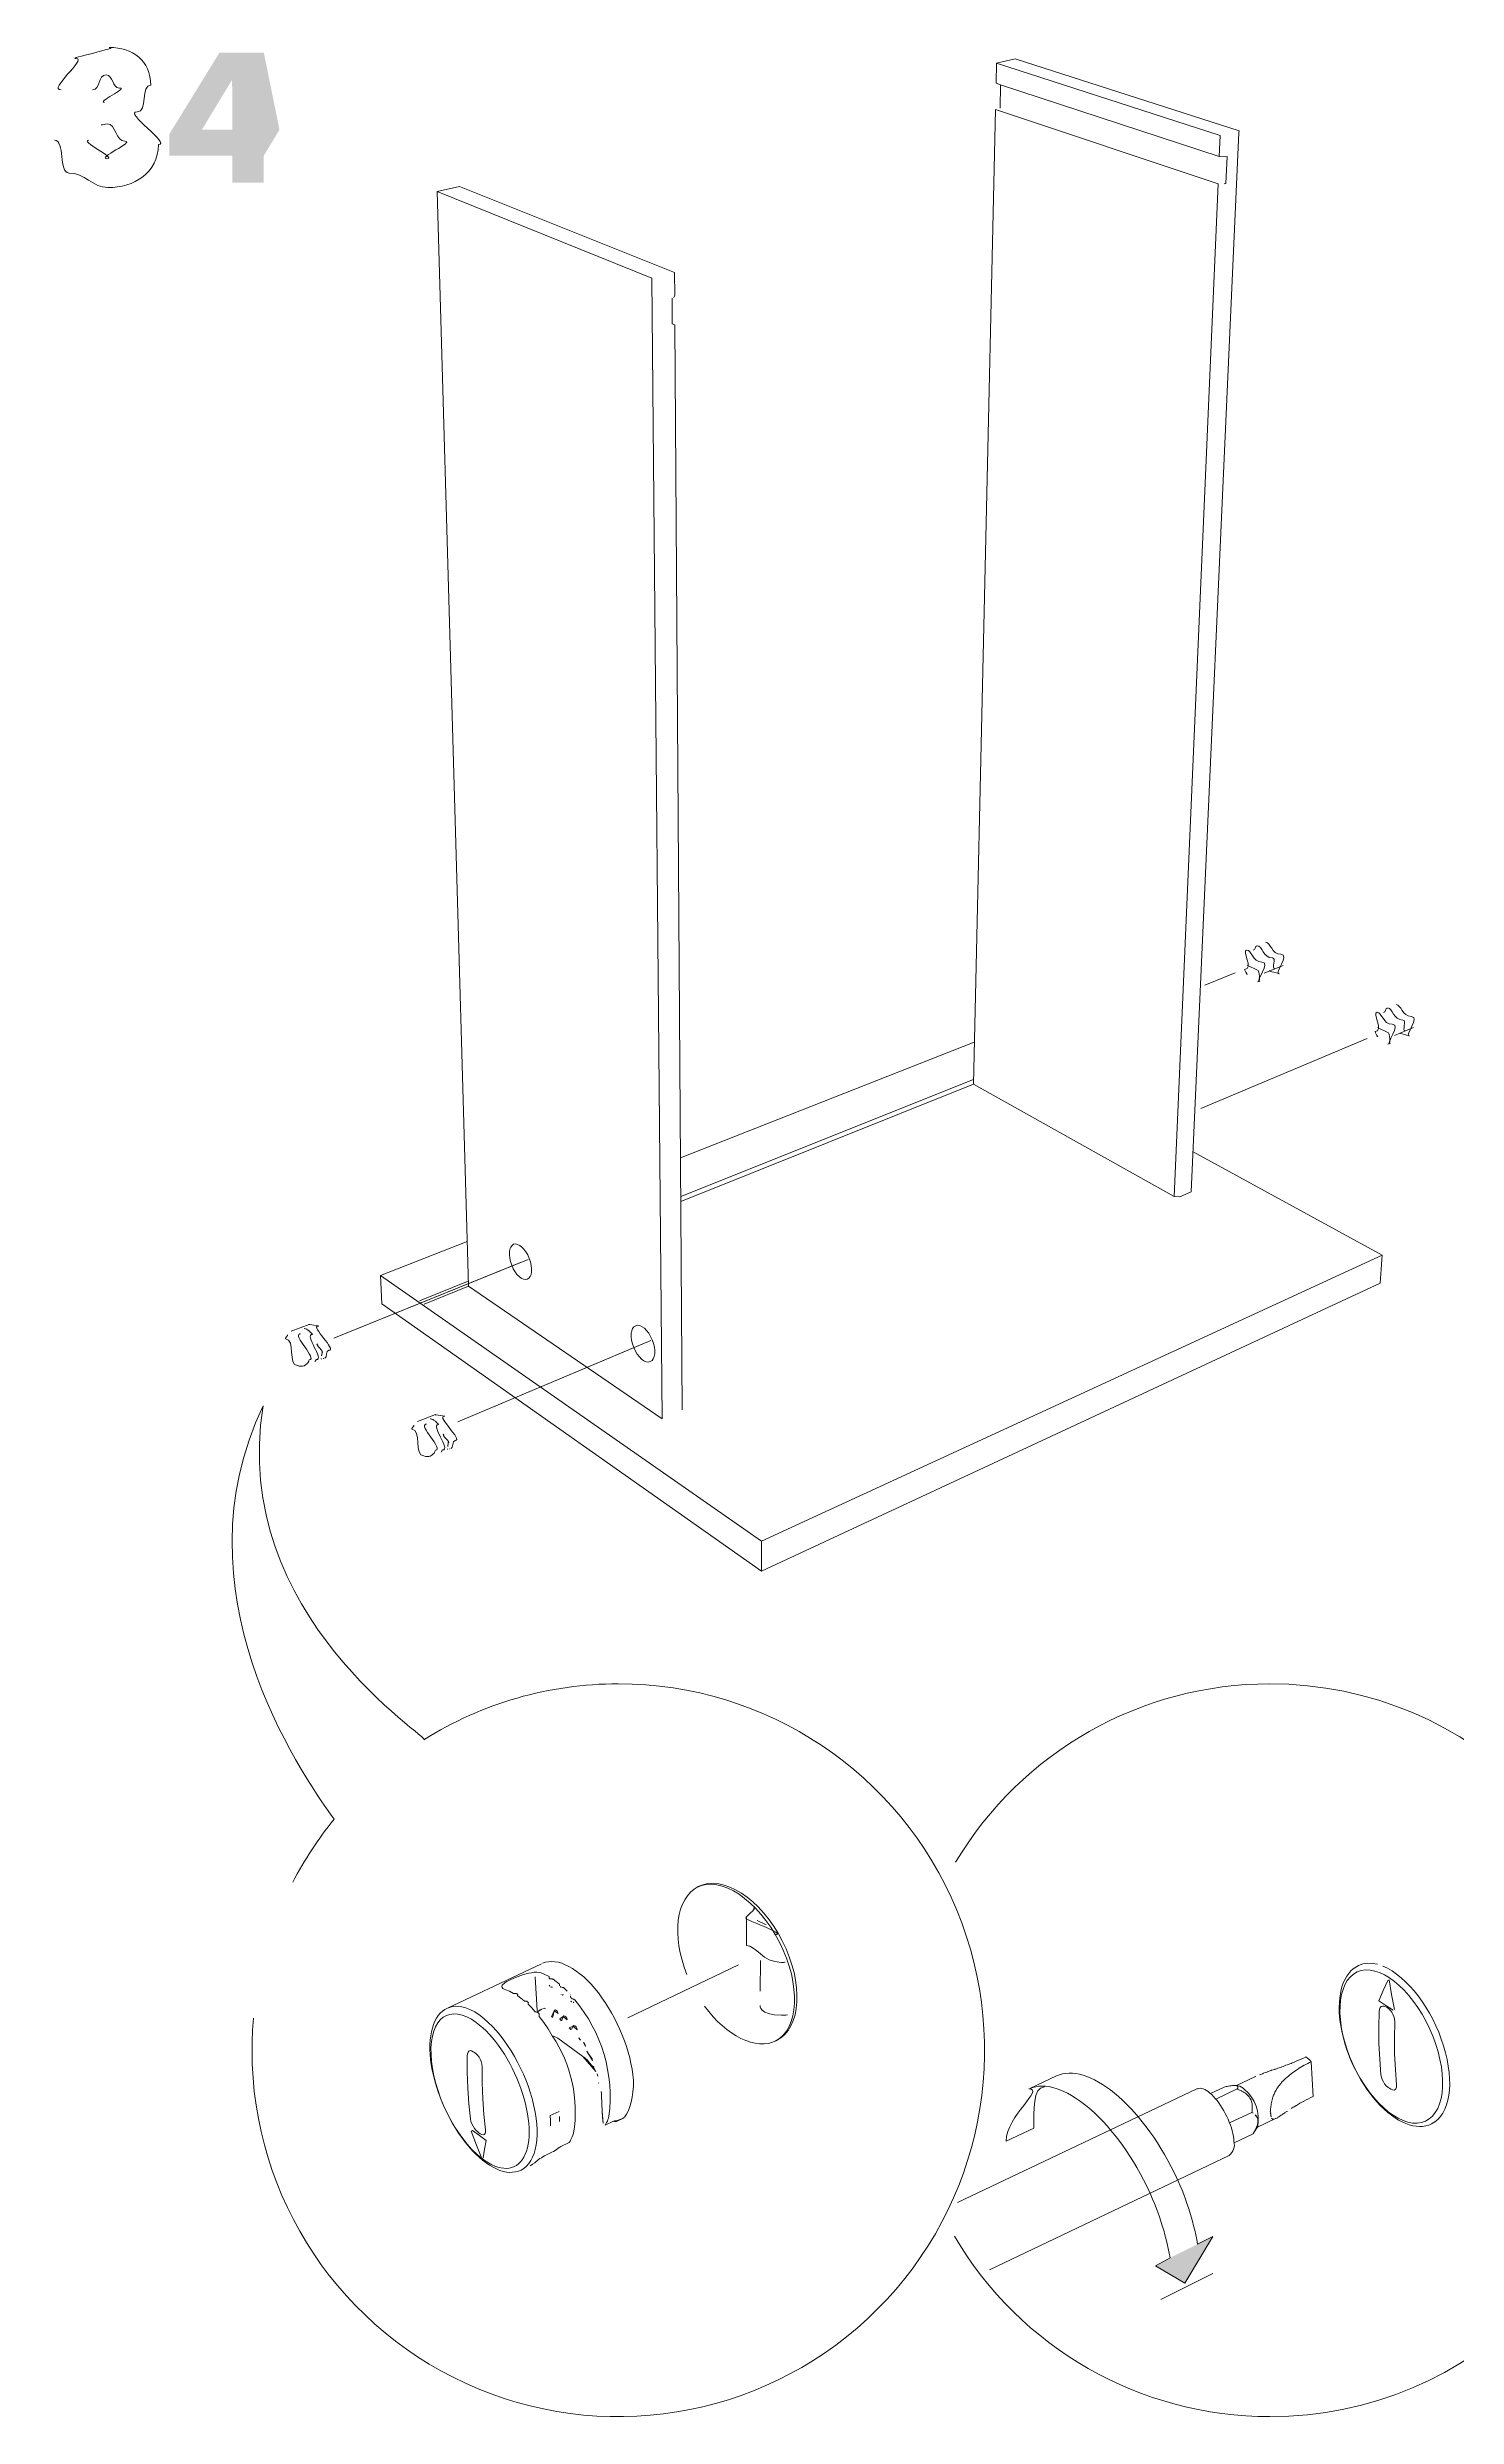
# Model space of a CAD drawing. Header units: metres. Extents: x -30.9 to 24.7, y -10.3 to 6.8.
# Drawn here: x 0.885 to 2.351, y -8.128 to -5.663 of the extents above; entities that cross this region are included whole.
import ezdxf

# ---------------------------------------------------------------- set-up
doc = ezdxf.new("R2010")
doc.units = ezdxf.units.M
doc.header["$MEASUREMENT"] = 0
doc.layers.add('PDF_Working_Num_Penna__255_Num_Penna__255', color=255, linetype='Continuous', lineweight=18)
doc.layers.add('PDF_Working_Num_Penna__7_Num_Penna__7', color=7, linetype='Continuous', lineweight=18)
doc.styles.add('GENERATED_STYLE_1', font='')
doc.styles.get('GENERATED_STYLE_1').set_extended_font_data('Arial')

msp = doc.modelspace()

# ---------------------------------------------------------------- hatches: boundary and pattern name
at = {"layer": 'PDF_Working_Num_Penna__7_Num_Penna__7', "linetype": 'Continuous', "lineweight": 18}
h = msp.add_hatch(color=7, dxfattribs=at)
h.paths.add_polyline_path([(1.0637, -5.6682), (1.0115, -5.753), (1.0115, -5.7754), (1.0772, -5.7754), (1.0772, -5.8034), (1.1098, -5.8034), (1.1098, -5.7754), (1.1261, -5.7485), (1.1098, -5.6682)])
h.paths.add_polyline_path([(1.0453, -5.7485), (1.0768, -5.6965), (1.0772, -5.7485)], flags=0)
msp.add_hatch(color=7, dxfattribs=at).paths.add_polyline_path([(2.0529, -7.9626), (2.0376, -7.9709), (2.0683, -7.9889), (2.0975, -7.9405)])

# ---------------------------------------------------------------- linework, layer by layer
at = {"layer": 'PDF_Working_Num_Penna__255_Num_Penna__255', "color": 255, "linetype": 'Continuous', "lineweight": 18, "flags": 128}
for points in [[(1.3771, -6.9271), (1.1826, -7.0059)], [(1.5043, -7.0117), (1.3117, -7.0929)]]:
    msp.add_lwpolyline(points, dxfattribs=at)
at = {"layer": 'PDF_Working_Num_Penna__7_Num_Penna__7', "color": 7, "linetype": 'Continuous', "lineweight": 18, "flags": 128}
for points in [[(1.8718, -5.7001), (1.8723, -5.6792)], [(1.8723, -5.6792), (1.8916, -5.6748)], [(2.1106, -5.7767), (2.1042, -5.7762), (2.1052, -5.7544), (1.8723, -5.6792)], [(1.8916, -5.6748), (2.1247, -5.7496), (2.1246, -5.7514)], [(1.876, -5.726), (1.8766, -5.7017), (1.8718, -5.7001)], [(2.1042, -5.7762), (1.8766, -5.7017)], [(1.8482, -6.7416), (2.0572, -6.8584), (2.103, -5.8048), (1.8712, -5.7275)], [(1.8482, -6.7416), (1.8712, -5.7275)], [(2.0749, -6.8535), (2.1246, -5.7514)], [(2.1106, -5.7767), (2.1123, -5.7764), (2.111, -5.8043), (2.1094, -5.8048)], [(1.3228, -6.9518), (1.2902, -5.8128), (1.3133, -5.8075)], [(1.3228, -6.9518), (1.5242, -7.0896), (1.5136, -5.903), (1.2902, -5.8128)], [(1.3133, -5.8075), (1.5372, -5.897), (1.5374, -5.9206)], [(1.5346, -5.9237), (1.5347, -5.9503)], [(1.5452, -7.0804), (1.5376, -5.9515), (1.5347, -5.9503)], [(2.1208, -6.6256), (2.0891, -6.6385)], [(2.1509, -6.626), (2.1705, -6.618)], [(1.5435, -6.818), (1.8492, -6.6978)], [(2.2579, -6.6941), (2.0851, -6.7669)], [(2.2866, -6.6907), (2.3063, -6.6827)], [(1.8483, -6.7366), (1.5437, -6.8582)], [(1.5438, -6.8634), (1.8482, -6.7416)], [(2.0768, -6.8119), (2.2736, -6.9194)], [(2.0749, -6.8535), (2.063, -6.8587), (2.0572, -6.8584)], [(1.3848, -6.924), (1.1826, -7.0059)], [(1.2314, -6.9407), (1.3215, -6.9053)], [(1.6277, -7.2481), (2.2717, -6.9484), (2.2736, -6.9194)], [(2.2736, -6.9194), (1.6278, -7.2168)], [(1.6277, -7.2481), (1.6278, -7.2168), (1.2314, -6.9407)], [(1.2325, -6.9699), (1.2314, -6.9407)], [(1.3226, -6.9465), (1.2718, -6.9669)], [(1.6277, -7.2481), (1.2325, -6.9699)], [(1.2767, -6.9703), (1.3228, -6.9518)], [(1.157, -6.9914), (1.1384, -6.9986)], [(1.5125, -7.0083), (1.3117, -7.0929)], [(1.2884, -7.0853), (1.2697, -7.0925)], [(1.6122, -7.609), (1.6122, -7.6375)], [(1.3988, -7.6566), (1.3008, -7.7029), (1.305, -7.7014), (1.3094, -7.7009), (1.3141, -7.7012), (1.3189, -7.7021), (1.3242, -7.7041), (1.3295, -7.7068), (1.3349, -7.7105)], [(1.6039, -7.6576), (1.4888, -7.7128)], [(1.6268, -7.6532), (1.6264, -7.6853)], [(2.2491, -7.6585), (2.2535, -7.6568), (2.2583, -7.6561), (2.2635, -7.6562), (2.2688, -7.6572)], [(1.3923, -7.6703), (1.3941, -7.7052)], [(2.2702, -7.6951), (2.2747, -7.6845), (2.2795, -7.6739)], [(2.2865, -7.7043), (2.2835, -7.6887), (2.2809, -7.6732), (2.2795, -7.6739)], [(2.285, -7.7048), (2.2776, -7.7), (2.2702, -7.6951)], [(2.2775, -7.7015), (2.2755, -7.7006), (2.2739, -7.7006), (2.2727, -7.7011), (2.2716, -7.7022), (2.2709, -7.7039), (2.2705, -7.7063), (2.2702, -7.7231), (2.2703, -7.7397), (2.2711, -7.756), (2.2724, -7.7721)], [(2.2867, -7.717), (2.2864, -7.7141), (2.2858, -7.7115), (2.2849, -7.7092), (2.2837, -7.707), (2.282, -7.705), (2.2802, -7.7033), (2.2789, -7.7023), (2.2775, -7.7015)], [(1.41, -7.7315), (1.411, -7.7318), (1.4136, -7.7329), (1.4157, -7.7342), (1.4417, -7.753)], [(2.2826, -7.7871), (2.2845, -7.7879), (2.286, -7.788), (2.2871, -7.7876), (2.2879, -7.7867), (2.2885, -7.785), (2.2885, -7.7827), (2.2874, -7.7666), (2.2865, -7.7504), (2.2864, -7.7338), (2.2867, -7.7171)], [(1.3278, -7.7481), (1.3261, -7.7471), (1.3245, -7.747), (1.3233, -7.7475), (1.3224, -7.7485), (1.3217, -7.7502), (1.3214, -7.7526), (1.3214, -7.7694), (1.3221, -7.786), (1.3233, -7.8023), (1.3249, -7.8181)], [(1.3369, -7.7638), (1.3366, -7.761), (1.336, -7.7583), (1.335, -7.7559), (1.3338, -7.7537), (1.3322, -7.7517), (1.3305, -7.7499), (1.3291, -7.749), (1.3278, -7.7481)], [(1.3349, -7.8335), (1.3368, -7.8344), (1.3381, -7.8345), (1.3392, -7.8341), (1.34, -7.8332), (1.3404, -7.8316), (1.3404, -7.8293), (1.3388, -7.8135), (1.3376, -7.7972), (1.3369, -7.7806), (1.3369, -7.7638)], [(1.4945, -7.7777), (1.4945, -7.7839), (1.494, -7.7899), (1.4933, -7.7955), (1.4922, -7.8008), (1.4908, -7.8052), (1.4893, -7.8093), (1.4872, -7.813), (1.485, -7.8163)], [(2.0809, -7.7869), (1.8318, -7.9051)], [(1.9349, -7.7734), (1.9069, -7.7865)], [(2.1229, -7.7869), (2.1007, -7.7975)], [(2.2724, -7.7721), (2.2728, -7.7747), (2.2738, -7.7772), (2.2749, -7.7795), (2.2762, -7.7816), (2.2779, -7.7837), (2.2798, -7.7852), (2.2812, -7.7861), (2.2826, -7.7871)], [(1.4171, -7.8103), (1.4077, -7.8146), (1.4081, -7.8202), (1.4082, -7.8254)], [(1.4611, -7.7908), (1.4611, -7.7925), (1.4612, -7.7942), (1.462, -7.8104)], [(1.3249, -7.8181), (1.3254, -7.8208), (1.3264, -7.8233), (1.3276, -7.8256), (1.3289, -7.8279), (1.3305, -7.8299), (1.3324, -7.8315), (1.3337, -7.8324), (1.3349, -7.8335)], [(1.3412, -7.8404), (1.3341, -7.8352), (1.327, -7.83), (1.3255, -7.8308)], [(1.3366, -7.8594), (1.331, -7.8452), (1.3255, -7.8308)], [(1.8823, -7.8411), (1.9111, -7.8276)], [(2.1394, -7.8336), (2.1195, -7.8431)], [(1.3412, -7.8404), (1.3394, -7.8496), (1.3381, -7.8587)], [(1.4097, -7.8528), (1.4018, -7.8566), (1.4003, -7.8575), (1.3987, -7.8584), (1.3971, -7.8593), (1.3957, -7.8603), (1.3945, -7.8613), (1.3934, -7.8623), (1.3917, -7.8637), (1.3894, -7.8653), (1.3869, -7.8669)], [(1.4097, -7.8528), (1.4114, -7.8519), (1.4129, -7.8508), (1.4143, -7.8498), (1.4157, -7.8489), (1.4172, -7.8479), (1.418, -7.8473), (1.4189, -7.8469), (1.4276, -7.8427)], [(2.0975, -7.979), (2.0433, -8.0059)]]:
    msp.add_lwpolyline(points, dxfattribs=at)
for points in [[(1.5374, -5.9206), (1.5365, -5.9231)], [(2.1447, -6.6233), (2.133, -6.6177)], [(2.2804, -6.6881), (2.2688, -6.6824)], [(1.1645, -7.0281), (1.1629, -7.0302)], [(1.2959, -7.1221), (1.2942, -7.1242)], [(1.6233, -7.6117), (1.6327, -7.6161)], [(1.4068, -7.6789), (1.407, -7.6791), (1.407, -7.6794), (1.4071, -7.6796), (1.4073, -7.6797), (1.4075, -7.6799)], [(1.4088, -7.681), (1.4085, -7.6807)], [(1.4093, -7.6811), (1.4099, -7.6811), (1.4103, -7.6809)], [(1.4176, -7.6794), (1.4176, -7.6797)], [(1.4196, -7.6811), (1.4193, -7.6811), (1.419, -7.681), (1.4189, -7.6809), (1.4183, -7.6804)], [(1.4193, -7.6883), (1.4194, -7.6885)], [(1.4219, -7.6816), (1.4216, -7.6815), (1.4215, -7.6814), (1.4212, -7.6814), (1.4203, -7.6813)], [(1.4204, -7.689), (1.4209, -7.6892), (1.4214, -7.6887)], [(1.4219, -7.6816), (1.4254, -7.6851)], [(1.4288, -7.6888), (1.429, -7.689), (1.429, -7.6892)], [(1.4291, -7.6917), (1.429, -7.6915), (1.4288, -7.6912), (1.4288, -7.691), (1.429, -7.6902)], [(1.3938, -7.707), (1.3951, -7.706), (1.3962, -7.7053), (1.3973, -7.7046), (1.3983, -7.7041), (1.3992, -7.7037)], [(1.4003, -7.7033), (1.4009, -7.7031)], [(1.4016, -7.703), (1.4023, -7.7031), (1.4031, -7.7035)], [(1.4121, -7.7056), (1.4107, -7.7117), (1.4104, -7.7121), (1.4099, -7.7122), (1.4093, -7.712)], [(1.4121, -7.7056), (1.4127, -7.7048), (1.4135, -7.7046), (1.4146, -7.7055), (1.4155, -7.7068), (1.4162, -7.7085)], [(1.4215, -7.7115), (1.4201, -7.7152), (1.4199, -7.7156), (1.4192, -7.7156), (1.4185, -7.715), (1.4179, -7.714)], [(1.4215, -7.7115), (1.4221, -7.7108), (1.423, -7.711), (1.4241, -7.7118), (1.4251, -7.7134), (1.4256, -7.715)], [(1.429, -7.6947), (1.4291, -7.6949)], [(1.4303, -7.6963), (1.4297, -7.6958), (1.4294, -7.6955)], [(1.4308, -7.6932), (1.4305, -7.693), (1.4302, -7.6929), (1.4301, -7.6927), (1.4295, -7.692)], [(1.4316, -7.6969), (1.432, -7.697), (1.4325, -7.6967)], [(1.4319, -7.7214), (1.43, -7.7246), (1.4294, -7.725), (1.4288, -7.7247), (1.4281, -7.7241), (1.4276, -7.7232)], [(1.4319, -7.7214), (1.4326, -7.7209), (1.4335, -7.7212), (1.4347, -7.7223), (1.4355, -7.7238), (1.4359, -7.7254)], [(1.4394, -7.7362), (1.4384, -7.7351), (1.4377, -7.7337)], [(1.4446, -7.7426), (1.4442, -7.7411), (1.4434, -7.7397), (1.4426, -7.7387)], [(1.4417, -7.753), (1.4441, -7.7549), (1.4465, -7.7571), (1.4489, -7.7597), (1.4513, -7.7625), (1.4535, -7.7656), (1.4554, -7.7687)], [(1.452, -7.7574), (1.4514, -7.7556), (1.4504, -7.754), (1.4467, -7.7491), (1.4459, -7.7477)], [(1.4532, -7.7643), (1.4528, -7.7632)], [(1.4573, -7.7735), (1.4571, -7.7725), (1.4567, -7.7713)], [(1.4583, -7.7809), (1.4582, -7.7804)], [(1.4611, -7.7908), (1.4609, -7.7903), (1.4608, -7.7896)], [(1.462, -7.8104), (1.4624, -7.8163), (1.463, -7.8224)], [(1.4176, -7.8209), (1.4175, -7.8156)], [(1.4737, -7.8207), (1.4738, -7.8205), (1.4746, -7.8202), (1.4753, -7.8201), (1.4757, -7.8201), (1.476, -7.8202), (1.4762, -7.8205)], [(1.4841, -7.8172), (1.4767, -7.8206), (1.4762, -7.8207), (1.4755, -7.821), (1.4746, -7.8209)], [(1.4839, -7.8173), (1.4841, -7.8172), (1.4843, -7.817), (1.4844, -7.8169), (1.4848, -7.8167), (1.4849, -7.8166)], [(1.4839, -7.8173), (1.4841, -7.8172)]]:
    msp.add_lwpolyline(points, close=True, dxfattribs=at)
for points in [[(1.1477, -7.0015), (1.1471, -7.001, 0.414216)], [(1.1705, -7.0201, -0.03174), (1.1704, -7.0208), (1.1699, -7.0243, 0.001476)], [(1.2791, -7.0954), (1.2785, -7.095, 0.414216)], [(1.3018, -7.1141, -0.03174), (1.3017, -7.1148), (1.3012, -7.1183, 0.001476)], [(2.15, -7.7706, 0.009176), (2.146, -7.7722, 0.026017)], [(2.1432, -7.8159, 0.062067), (2.1415, -7.8138, 0.057473)], [(2.1576, -7.8123, 0.010167), (2.1578, -7.8144, 0.014429), (2.1581, -7.816, 0.043364)], [(2.1877, -7.802, 0.008038), (2.1832, -7.8047, 0.003208), (2.179, -7.8073, 0.003312)]]:
    msp.add_lwpolyline(points, format="xyb", close=True, dxfattribs=at)
for points in [[(1.099, -7.7131, 0.021843), (1.0975, -7.7466, 2.414311), (1.4787, -7.3654, 0.141572), (1.2763, -7.4236)], [(1.8285, -7.9402, 0.265678), (2.1569, -8.1278, 0.414205), (2.5381, -7.7466, 0.414205), (2.1569, -7.3654, 0.263912), (1.8298, -7.5508)], [(1.4276, -7.8427), (1.4286, -7.8411), (1.4294, -7.8396), (1.4301, -7.8382), (1.4308, -7.8367), (1.4315, -7.8348), (1.4322, -7.8329, 0.188403), (1.41, -7.7315), (1.4057, -7.7244), (1.4011, -7.7178), (1.3964, -7.7115), (1.3963, -7.7113), (1.3962, -7.7112), (1.3962, -7.7108), (1.3963, -7.71), (1.3964, -7.7095), (1.3964, -7.7092), (1.3963, -7.7091), (1.3963, -7.7088), (1.3962, -7.7087), (1.3957, -7.7081), (1.3952, -7.7077), (1.3951, -7.7074), (1.3948, -7.7073), (1.3947, -7.7071), (1.3944, -7.7071), (1.3937, -7.707), (1.3928, -7.7067), (1.3924, -7.7067), (1.3923, -7.7066), (1.392, -7.7063), (1.3886, -7.7026), (1.3851, -7.6991), (1.385, -7.6989), (1.3848, -7.6987), (1.385, -7.698), (1.3851, -7.6974), (1.3851, -7.6972), (1.385, -7.697), (1.3848, -7.6969), (1.3844, -7.6965), (1.384, -7.6961), (1.3838, -7.6959), (1.3836, -7.6957), (1.3833, -7.6957), (1.3823, -7.6956), (1.3816, -7.6956), (1.3814, -7.6955), (1.3811, -7.6955), (1.381, -7.6954), (1.3808, -7.6952), (1.3774, -7.6926), (1.374, -7.6901), (1.3739, -7.69), (1.3737, -7.6898), (1.3737, -7.6895), (1.3739, -7.6892), (1.374, -7.6887), (1.374, -7.6885), (1.3739, -7.6883), (1.3734, -7.688), (1.3729, -7.6878), (1.3728, -7.6876), (1.3725, -7.6876), (1.3722, -7.6875), (1.3712, -7.6876), (1.3706, -7.6876), (1.3703, -7.6876), (1.37, -7.6875), (1.3697, -7.6875), (1.3656, -7.6853), (1.3616, -7.6836), (1.3599, -7.6829), (1.3586, -7.6822), (1.3577, -7.6814), (1.3574, -7.6806), (1.3574, -7.6797), (1.3579, -7.6789), (1.3585, -7.6781), (1.3598, -7.6771), (1.3611, -7.6761), (1.3628, -7.6752), (1.3649, -7.6741), (1.367, -7.6729), (1.3693, -7.672), (1.3718, -7.6709), (1.3744, -7.6698), (1.3772, -7.6688), (1.3801, -7.6678), (1.3829, -7.667), (1.3857, -7.6663), (1.3883, -7.6659), (1.3912, -7.6655), (1.394, -7.6655), (1.3963, -7.6658), (1.3984, -7.6662), (1.4024, -7.6678), (1.4066, -7.67), (1.4067, -7.6702), (1.4068, -7.6703), (1.4067, -7.6705), (1.4067, -7.6709), (1.4066, -7.6713), (1.4066, -7.6715), (1.4067, -7.6717), (1.4071, -7.672), (1.4075, -7.6722), (1.4078, -7.6724), (1.4081, -7.6724), (1.4083, -7.6724), (1.4092, -7.6724), (1.41, -7.6724), (1.4103, -7.6725), (1.4105, -7.6725), (1.4109, -7.6727), (1.4142, -7.6752), (1.4176, -7.6778), (1.4176, -7.6792)], [(1.4738, -7.8205), (1.4651, -7.8247), (1.4659, -7.8232), (1.4666, -7.8217), (1.4673, -7.8203), (1.4679, -7.8188), (1.4684, -7.8172), (1.469, -7.8153, 0.210069), (1.4333, -7.6941), (1.4331, -7.694), (1.4328, -7.6937), (1.4326, -7.6936), (1.4316, -7.6933), (1.4308, -7.6932)], [(2.1622, -7.7664, 0.005738), (2.1678, -7.7644, 0.002858), (2.1734, -7.7623, 0.003098), (2.1788, -7.7603, 0.005969), (2.1841, -7.7581, 0.008895), (2.1943, -7.7536, -0.071304), (2.1999, -7.7586)], [(2.1923, -7.7995, -0.007437), (2.2019, -7.7946), (2.1999, -7.7586, 0.007315), (2.1925, -7.7623, 0.017985), (2.1856, -7.7665, 0.024428), (2.1791, -7.771, 0.026031), (2.1732, -7.776, 0.013697), (2.1703, -7.7787)], [(1.8651, -7.975), (2.1144, -7.8561, 0.296934), (2.1194, -7.8415), (2.1192, -7.8389), (2.1188, -7.8362), (2.1182, -7.8334), (2.1175, -7.8305), (2.1167, -7.8275), (2.1157, -7.8245), (2.1145, -7.8215), (2.1133, -7.8184), (2.1119, -7.8154), (2.1104, -7.8124), (2.1089, -7.8095), (2.1072, -7.8067), (2.1055, -7.804), (2.1037, -7.8014), (2.1019, -7.799), (2.1, -7.7968), (2.0981, -7.7947), (2.0963, -7.7928), (2.0944, -7.7912), (2.0925, -7.7897), (2.0907, -7.7885), (2.089, -7.7876), (2.0873, -7.7869), (2.0857, -7.7864), (2.0841, -7.7862), (2.0827, -7.7863), (2.0814, -7.7866), (2.0809, -7.7869)], [(2.1418, -7.7741), (2.1222, -7.7833, 0.046224), (2.1208, -7.7832, 0.031859), (2.1192, -7.7832, 0.026984), (2.1165, -7.7835, 0.019728), (2.1136, -7.784, 0.002904), (2.1091, -7.7849), (2.095, -7.7916)], [(2.1276, -7.7891, -0.027148), (2.1307, -7.7909, -0.034505), (2.1334, -7.7932, -0.036428), (2.1352, -7.7952, -0.044274), (2.1367, -7.7975, -0.04469), (2.1377, -7.7998, -0.036365), (2.1383, -7.8023, -0.041017), (2.1385, -7.8053, -0.035514), (2.1384, -7.8084, -0.015124), (2.138, -7.8113), (2.1149, -7.8223)], [(2.1443, -7.8213, -0.039459), (2.144, -7.8235, -0.036333), (2.143, -7.8265, -0.029559), (2.1416, -7.8296, -0.015964), (2.1395, -7.8334), (2.1441, -7.8258, 0.267452), (2.1305, -7.7873, 0.147783), (2.1237, -7.7835), (2.1215, -7.7832)], [(2.1677, -7.7817, 0.022079), (2.1653, -7.7848, 0.024073), (2.1632, -7.7882, 0.024743), (2.1611, -7.7923, 0.030182), (2.1595, -7.7967, 0.026943), (2.1587, -7.7996, 0.019185), (2.1582, -7.8024, 0.015633), (2.1578, -7.805, 0.010201), (2.1576, -7.8076, 0.015837), (2.1575, -7.8101)], [(2.1434, -7.827), (2.1628, -7.8177, -0.040496), (2.1613, -7.8183)], [(2.0286, -7.8881, -0.071075), (2.0529, -7.9626), (2.0376, -7.9709), (2.0683, -7.9889), (2.0975, -7.9405), (2.0816, -7.9482, 0.069971), (2.0574, -7.8746)]]:
    msp.add_lwpolyline(points, format="xyb", dxfattribs=at)
at = {"layer": 'PDF_Working_Num_Penna__7_Num_Penna__7', "color": 7, "linetype": 'Continuous', "lineweight": 18}
for centre, radius, start, end in [((2.1601, -6.6096), 0.0322, 202.9178, 213.4721), ((2.2956, -6.6744), 0.0319, 202.898, 213.5466), ((1.1485, -7.0263), 0.0087, 246.6077, 336.5192), ((1.2798, -7.1203), 0.0087, 246.6077, 336.5192), ((1.4793, -7.7474), 0.3821, 140.8794, 152.6585), ((1.6486, -7.5834), 0.0718, 269.9692, 273.1365), ((1.6488, -7.6486), 0.0615, 269.7428, 275.4825), ((2.1212, -7.7849), 0.00242, 334.8973, 357.8905), ((2.116, -7.6554), 0.12, 288.5229, 290.5698), ((2.1601, -7.817), 0.00144, 226.8237, 268.7063)]:
    msp.add_arc(centre, radius, start, end, dxfattribs=at)
for centre, major_axis, ratio in [((1.3769, -6.9263), (-0.0071, 0.0182), 0.503109), ((1.5044, -7.0115), (-0.0076, 0.0187), 0.516655), ((2.2832, -7.7428), (-0.0355, 0.0776), 0.515143)]:
    msp.add_ellipse(centre, major_axis=major_axis, ratio=ratio, dxfattribs=at)
for centre, major_axis, ratio, start_param, end_param in [((1.4382, -7.7417), (-0.0387, 0.0854), 0.48348, 4.071607, 6.273931), ((2.2866, -7.7411), (-0.0376, 0.0825), 0.529144, 6.279842, 9.445091), ((2.2864, -7.7408), (-0.0382, 0.0827), 0.520675, 3.1551, 5.766958), ((1.3386, -7.7873), (-0.0379, 0.0844), 0.487046, 6.280437, 9.449123), ((1.3346, -7.789), (-0.0349, 0.0785), 0.471717, 5.599035, 8.706339), ((1.3385, -7.787), (-0.0385, 0.0845), 0.475556, 3.154729, 5.585716), ((1.3348, -7.7892), (-0.0353, 0.0786), 0.471073, 2.420548, 5.5987)]:
    msp.add_ellipse(centre, major_axis=major_axis, ratio=ratio, start_param=start_param, end_param=end_param, dxfattribs=at)
for points in [[(0.949, -5.6628), (0.9628, -5.6628), (0.903, -5.6745), (0.9146, -5.6745)], [(0.9922, -5.7021), (0.9922, -5.6768), (0.9732, -5.6628), (0.949, -5.6628)], [(0.9146, -5.6745), (0.9261, -5.6745), (0.8845, -5.7071), (0.8988, -5.7071)], [(0.9314, -5.7071), (0.9402, -5.7071), (0.9368, -5.6915), (0.9457, -5.6915)], [(0.9457, -5.6915), (0.9536, -5.6915), (0.9513, -5.7051), (0.9596, -5.7051)], [(0.9596, -5.7051), (0.9689, -5.7051), (0.9352, -5.72), (0.9441, -5.72)], [(0.978, -5.7299), (0.9893, -5.7299), (0.9814, -5.7021), (0.9922, -5.7021)], [(0.9406, -5.7435), (0.9426, -5.7435), (0.9445, -5.7424), (0.9466, -5.7424)], [(0.9466, -5.7424), (0.9565, -5.7424), (0.9551, -5.7605), (0.9653, -5.7605)], [(1.0001, -5.7639), (1.0139, -5.7639), (0.9632, -5.7299), (0.978, -5.7299)], [(0.8918, -5.7594), (0.9036, -5.7594), (0.8957, -5.7935), (0.9072, -5.7935)], [(0.9465, -5.7786), (0.9576, -5.7786), (0.9169, -5.7594), (0.9276, -5.7594)], [(0.9653, -5.7605), (0.9762, -5.7605), (0.9357, -5.7786), (0.9465, -5.7786)], [(0.9475, -5.8087), (0.9744, -5.8087), (1.0001, -5.7935), (1.0001, -5.7639)], [(0.9072, -5.7935), (0.9228, -5.7935), (0.9321, -5.8087), (0.9475, -5.8087)], [(2.1305, -6.6221), (2.1403, -6.6221), (2.1272, -6.6019), (2.1326, -6.6019)], [(2.1326, -6.6019), (2.138, -6.6019), (2.1387, -6.6145), (2.1485, -6.6145)], [(2.1394, -6.6021), (2.1416, -6.6021), (2.1412, -6.5977), (2.1431, -6.5977)], [(2.1436, -6.5975), (2.149, -6.5975), (2.1497, -6.6101), (2.1595, -6.6101)], [(2.1524, -6.5939), (2.1578, -6.5939), (2.1585, -6.6064), (2.1683, -6.6064)], [(2.1336, -6.6272), (2.1336, -6.6272), (2.1314, -6.6264), (2.1327, -6.6264)], [(2.1485, -6.6145), (2.1583, -6.6145), (2.141, -6.6347), (2.1464, -6.6347)], [(2.1439, -6.635), (2.1482, -6.635), (2.1447, -6.6233), (2.1447, -6.6233)], [(2.1662, -6.6266), (2.1692, -6.6266), (2.1525, -6.6236), (2.1568, -6.6236)], [(2.1595, -6.6101), (2.1638, -6.6101), (2.1584, -6.6214), (2.1618, -6.6214)], [(2.1683, -6.6064), (2.1781, -6.6064), (2.1608, -6.6266), (2.1662, -6.6266)], [(2.2662, -6.6868), (2.276, -6.6868), (2.2629, -6.6666), (2.2683, -6.6666)], [(2.2683, -6.6666), (2.2737, -6.6666), (2.2744, -6.6792), (2.2842, -6.6792)], [(2.2751, -6.6668), (2.2774, -6.6668), (2.2769, -6.6624), (2.2788, -6.6624)], [(2.2842, -6.6792), (2.294, -6.6792), (2.2767, -6.6994), (2.2821, -6.6994)], [(2.2793, -6.6622), (2.2847, -6.6622), (2.2854, -6.6748), (2.2952, -6.6748)], [(2.2881, -6.6586), (2.2935, -6.6586), (2.2942, -6.6711), (2.304, -6.6711)], [(2.2952, -6.6748), (2.2995, -6.6748), (2.2941, -6.6861), (2.2975, -6.6861)], [(2.304, -6.6711), (2.3138, -6.6711), (2.2965, -6.6913), (2.3019, -6.6913)], [(2.2693, -6.6919), (2.2693, -6.6919), (2.2671, -6.6911), (2.2684, -6.6911)], [(2.2796, -6.6997), (2.2839, -6.6997), (2.2804, -6.6881), (2.2804, -6.6881)], [(2.3019, -6.6913), (2.3049, -6.6913), (2.2883, -6.6883), (2.2926, -6.6883)], [(1.1541, -6.9964), (1.1546, -6.9964), (1.1514, -6.9955), (1.152, -6.9955)], [(1.1542, -6.9965), (1.1543, -6.9965), (1.1541, -6.9964), (1.1542, -6.9964)], [(1.1542, -6.9964), (1.1542, -6.9964), (1.1541, -6.9964), (1.1541, -6.9964)], [(1.1541, -6.9964), (1.1541, -6.9964), (1.1541, -6.9964), (1.1541, -6.9964)], [(1.1546, -6.9965), (1.1547, -6.9965), (1.1541, -6.9965), (1.1542, -6.9965)], [(1.1664, -6.9931), (1.1698, -6.9931), (1.1544, -6.9914), (1.157, -6.9914)], [(1.1547, -6.9965), (1.1547, -6.9965), (1.1546, -6.9965), (1.1546, -6.9965)], [(1.1546, -6.9965), (1.1546, -6.9965), (1.1546, -6.9965), (1.1546, -6.9965)], [(1.1567, -6.9982), (1.1572, -6.9982), (1.1546, -6.997), (1.1551, -6.997)], [(1.1548, -6.9965), (1.1548, -6.9965), (1.1547, -6.9965), (1.1547, -6.9965)], [(1.155, -6.9967), (1.155, -6.9967), (1.1547, -6.9965), (1.1548, -6.9965)], [(1.155, -6.9967), (1.1551, -6.9967), (1.155, -6.9967), (1.155, -6.9967)], [(1.155, -6.9967), (1.155, -6.9967), (1.155, -6.9967), (1.155, -6.9967)], [(1.155, -6.9967), (1.155, -6.9967), (1.155, -6.9967), (1.155, -6.9967)], [(1.155, -6.9969), (1.1551, -6.9969), (1.155, -6.9968), (1.155, -6.9968)], [(1.155, -6.997), (1.1551, -6.997), (1.155, -6.9969), (1.155, -6.9969)], [(1.155, -6.9969), (1.155, -6.9969), (1.155, -6.9969), (1.155, -6.9969)], [(1.1551, -6.997), (1.1551, -6.997), (1.155, -6.997), (1.155, -6.997)], [(1.1568, -6.9982), (1.1568, -6.9982), (1.1567, -6.9982), (1.1567, -6.9982)], [(1.1567, -6.9982), (1.1567, -6.9982), (1.1567, -6.9982), (1.1567, -6.9982)], [(1.1569, -6.9982), (1.1569, -6.9982), (1.1568, -6.9982), (1.1568, -6.9982)], [(1.1572, -6.9983), (1.1573, -6.9983), (1.1568, -6.9982), (1.1569, -6.9982)], [(1.1573, -6.9984), (1.1574, -6.9984), (1.1572, -6.9983), (1.1573, -6.9983)], [(1.1593, -7.0006), (1.1598, -7.0006), (1.1572, -6.999), (1.1577, -6.999)], [(1.1574, -6.9984), (1.1575, -6.9984), (1.1573, -6.9984), (1.1573, -6.9984)], [(1.1576, -6.9986), (1.1577, -6.9986), (1.1574, -6.9984), (1.1574, -6.9984)], [(1.1774, -7.0184), (1.1866, -7.0184), (1.1576, -6.9931), (1.1664, -6.9931)], [(1.1577, -6.9987), (1.1577, -6.9987), (1.1576, -6.9986), (1.1577, -6.9986)], [(1.1577, -6.9986), (1.1577, -6.9986), (1.1576, -6.9986), (1.1576, -6.9986)], [(1.1576, -6.9986), (1.1577, -6.9986), (1.1576, -6.9986), (1.1576, -6.9986)], [(1.1577, -6.9989), (1.1577, -6.9989), (1.1576, -6.9987), (1.1577, -6.9987)], [(1.1577, -6.999), (1.1577, -6.999), (1.1576, -6.9989), (1.1577, -6.9989)], [(1.1577, -6.999), (1.1578, -6.999), (1.1576, -6.999), (1.1577, -6.999)], [(1.1344, -7.0022), (1.1358, -7.0022), (1.131, -7.0066), (1.1324, -7.0066)], [(1.1324, -7.0066), (1.1433, -7.0066), (1.1342, -7.0343), (1.145, -7.0343)], [(1.157, -7.0282), (1.1666, -7.0282), (1.1381, -7.0015), (1.1477, -7.0015)], [(1.1645, -7.0281), (1.1734, -7.0281), (1.1513, -7.0018), (1.1603, -7.0018)], [(1.1594, -7.0007), (1.1594, -7.0007), (1.1593, -7.0006), (1.1593, -7.0006)], [(1.1593, -7.0006), (1.1593, -7.0006), (1.1593, -7.0006), (1.1593, -7.0006)], [(1.1595, -7.0007), (1.1595, -7.0007), (1.1593, -7.0007), (1.1594, -7.0007)], [(1.1598, -7.0008), (1.1599, -7.0008), (1.1594, -7.0007), (1.1595, -7.0007)], [(1.1599, -7.0009), (1.1599, -7.0009), (1.1598, -7.0008), (1.1598, -7.0008)], [(1.16, -7.001), (1.16, -7.001), (1.1598, -7.0009), (1.1599, -7.0009)], [(1.1602, -7.0012), (1.1602, -7.0012), (1.1599, -7.001), (1.16, -7.001)], [(1.1602, -7.0013), (1.1602, -7.0013), (1.1601, -7.0012), (1.1602, -7.0012)], [(1.1602, -7.0012), (1.1602, -7.0012), (1.1601, -7.0012), (1.1602, -7.0012)], [(1.1602, -7.0016), (1.1603, -7.0016), (1.1601, -7.0014), (1.1602, -7.0014)], [(1.1602, -7.0014), (1.1602, -7.0014), (1.1602, -7.0013), (1.1602, -7.0013)], [(1.1602, -7.0017), (1.1602, -7.0017), (1.1602, -7.0016), (1.1602, -7.0016)], [(1.1603, -7.0018), (1.1603, -7.0018), (1.1602, -7.0017), (1.1602, -7.0017)], [(1.1704, -7.0207), (1.1735, -7.0207), (1.1625, -7.0118), (1.1657, -7.0118)], [(1.1705, -7.0201), (1.1706, -7.0201), (1.1704, -7.0198), (1.1705, -7.0198)], [(1.1734, -7.0264), (1.1757, -7.0264), (1.1744, -7.0184), (1.1774, -7.0184)], [(1.1565, -7.0298), (1.1569, -7.0298), (1.1565, -7.0282), (1.157, -7.0282)], [(1.1696, -7.0269), (1.1696, -7.0269), (1.1695, -7.027), (1.1696, -7.027)], [(1.1696, -7.027), (1.1696, -7.027), (1.1696, -7.0272), (1.1696, -7.0272)], [(1.1696, -7.0272), (1.1697, -7.0272), (1.1696, -7.0273), (1.1697, -7.0273)], [(1.1697, -7.0273), (1.1697, -7.0273), (1.1697, -7.0274), (1.1697, -7.0274)], [(1.1697, -7.0274), (1.1698, -7.0274), (1.1698, -7.0275), (1.1698, -7.0275)], [(1.1698, -7.0275), (1.1699, -7.0275), (1.1699, -7.0275), (1.1699, -7.0275)], [(1.1699, -7.0275), (1.1699, -7.0275), (1.17, -7.0275), (1.17, -7.0275)], [(1.17, -7.0275), (1.17, -7.0275), (1.17, -7.0274), (1.17, -7.0274)], [(1.1716, -7.0269), (1.1718, -7.0269), (1.1719, -7.0269), (1.1721, -7.0269)], [(1.1734, -7.0264), (1.1735, -7.0264), (1.1735, -7.0264), (1.1735, -7.0264)], [(1.1735, -7.0264), (1.1735, -7.0264), (1.1735, -7.0263), (1.1735, -7.0263)], [(1.1091, -7.076), (1.0175, -7.2673), (1.1457, -7.4545), (1.1829, -7.5063)], [(1.2763, -7.4236), (1.2873, -7.4236), (1.0733, -7.2952), (1.1091, -7.076)], [(1.2658, -7.0961), (1.2672, -7.0961), (1.2624, -7.1006), (1.2638, -7.1006)], [(1.2883, -7.1222), (1.298, -7.1222), (1.2694, -7.0954), (1.2791, -7.0954)], [(1.2959, -7.1221), (1.3048, -7.1221), (1.2827, -7.0957), (1.2916, -7.0957)], [(1.2854, -7.0904), (1.286, -7.0904), (1.2828, -7.0895), (1.2834, -7.0895)], [(1.2855, -7.0904), (1.2856, -7.0904), (1.2854, -7.0904), (1.2854, -7.0904)], [(1.2854, -7.0904), (1.2855, -7.0904), (1.2854, -7.0904), (1.2854, -7.0904)], [(1.2856, -7.0904), (1.2856, -7.0904), (1.2855, -7.0904), (1.2855, -7.0904)], [(1.2859, -7.0904), (1.286, -7.0904), (1.2855, -7.0904), (1.2856, -7.0904)], [(1.2977, -7.087), (1.3012, -7.087), (1.2858, -7.0853), (1.2884, -7.0853)], [(1.286, -7.0905), (1.2861, -7.0905), (1.2859, -7.0904), (1.286, -7.0904)], [(1.286, -7.0904), (1.286, -7.0904), (1.2859, -7.0904), (1.2859, -7.0904)], [(1.2861, -7.0905), (1.2862, -7.0905), (1.286, -7.0905), (1.286, -7.0905)], [(1.2881, -7.0921), (1.2886, -7.0921), (1.286, -7.091), (1.2865, -7.091)], [(1.2863, -7.0906), (1.2864, -7.0906), (1.2861, -7.0905), (1.2861, -7.0905)], [(1.2864, -7.0907), (1.2864, -7.0907), (1.2863, -7.0906), (1.2863, -7.0906)], [(1.2863, -7.0906), (1.2863, -7.0906), (1.2863, -7.0906), (1.2863, -7.0906)], [(1.2864, -7.0909), (1.2864, -7.0909), (1.2863, -7.0907), (1.2864, -7.0907)], [(1.2864, -7.0907), (1.2864, -7.0907), (1.2864, -7.0907), (1.2864, -7.0907)], [(1.2865, -7.091), (1.2865, -7.091), (1.2864, -7.0909), (1.2864, -7.0909)], [(1.2864, -7.0909), (1.2864, -7.0909), (1.2864, -7.0909), (1.2864, -7.0909)], [(1.2864, -7.0909), (1.2864, -7.0909), (1.2864, -7.0909), (1.2864, -7.0909)], [(1.2882, -7.0922), (1.2882, -7.0922), (1.2881, -7.0921), (1.2881, -7.0921)], [(1.2881, -7.0921), (1.2881, -7.0921), (1.2881, -7.0921), (1.2881, -7.0921)], [(1.2883, -7.0922), (1.2883, -7.0922), (1.2881, -7.0922), (1.2882, -7.0922)], [(1.2886, -7.0923), (1.2887, -7.0923), (1.2882, -7.0922), (1.2883, -7.0922)], [(1.2906, -7.0946), (1.2912, -7.0946), (1.2885, -7.093), (1.2891, -7.093)], [(1.2887, -7.0923), (1.2887, -7.0923), (1.2886, -7.0923), (1.2886, -7.0923)], [(1.2888, -7.0924), (1.2888, -7.0924), (1.2887, -7.0923), (1.2887, -7.0923)], [(1.289, -7.0925), (1.289, -7.0925), (1.2887, -7.0924), (1.2888, -7.0924)], [(1.3088, -7.1123), (1.318, -7.1123), (1.2889, -7.087), (1.2977, -7.087)], [(1.289, -7.0926), (1.289, -7.0926), (1.289, -7.0925), (1.289, -7.0925)], [(1.289, -7.0925), (1.289, -7.0925), (1.289, -7.0925), (1.289, -7.0925)], [(1.289, -7.0927), (1.2891, -7.0927), (1.289, -7.0926), (1.289, -7.0926)], [(1.289, -7.0929), (1.2891, -7.0929), (1.289, -7.0927), (1.289, -7.0927)], [(1.2891, -7.093), (1.2891, -7.093), (1.289, -7.0929), (1.289, -7.0929)], [(1.289, -7.0929), (1.289, -7.0929), (1.289, -7.0929), (1.289, -7.0929)], [(1.2907, -7.0947), (1.2907, -7.0947), (1.2906, -7.0946), (1.2907, -7.0946)], [(1.2907, -7.0946), (1.2907, -7.0946), (1.2906, -7.0946), (1.2906, -7.0946)], [(1.2908, -7.0947), (1.2908, -7.0947), (1.2907, -7.0947), (1.2907, -7.0947)], [(1.2911, -7.0948), (1.2912, -7.0948), (1.2907, -7.0947), (1.2908, -7.0947)], [(1.2912, -7.0949), (1.2913, -7.0949), (1.2911, -7.0948), (1.2912, -7.0948)], [(1.2913, -7.0949), (1.2913, -7.0949), (1.2912, -7.0949), (1.2912, -7.0949)], [(1.2915, -7.0952), (1.2916, -7.0952), (1.2912, -7.0949), (1.2913, -7.0949)], [(1.2916, -7.0953), (1.2916, -7.0953), (1.2915, -7.0952), (1.2915, -7.0952)], [(1.2915, -7.0952), (1.2915, -7.0952), (1.2915, -7.0952), (1.2915, -7.0952)], [(1.2916, -7.0953), (1.2916, -7.0953), (1.2915, -7.0953), (1.2916, -7.0953)], [(1.2915, -7.0956), (1.2916, -7.0956), (1.2915, -7.0953), (1.2916, -7.0953)], [(1.2916, -7.0957), (1.2916, -7.0957), (1.2915, -7.0956), (1.2915, -7.0956)], [(1.2916, -7.0957), (1.2916, -7.0957), (1.2915, -7.0957), (1.2916, -7.0957)], [(1.2638, -7.1006), (1.2746, -7.1006), (1.2655, -7.1283), (1.2764, -7.1283)], [(1.2878, -7.1238), (1.2882, -7.1238), (1.2879, -7.1222), (1.2883, -7.1222)], [(1.3017, -7.1147), (1.3049, -7.1147), (1.2939, -7.1058), (1.297, -7.1058)], [(1.3009, -7.1209), (1.301, -7.1209), (1.3009, -7.121), (1.3009, -7.121)], [(1.3009, -7.121), (1.301, -7.121), (1.3009, -7.1211), (1.301, -7.1211)], [(1.301, -7.1211), (1.301, -7.1211), (1.301, -7.1213), (1.301, -7.1213)], [(1.301, -7.1213), (1.3011, -7.1213), (1.3011, -7.1214), (1.3011, -7.1214)], [(1.3011, -7.1214), (1.3011, -7.1214), (1.3012, -7.1214), (1.3012, -7.1214)], [(1.3012, -7.1214), (1.3012, -7.1214), (1.3013, -7.1214), (1.3013, -7.1214)], [(1.3013, -7.1214), (1.3013, -7.1214), (1.3013, -7.1214), (1.3013, -7.1214)], [(1.3013, -7.1214), (1.3014, -7.1214), (1.3014, -7.1214), (1.3014, -7.1214)], [(1.3018, -7.1141), (1.3019, -7.1141), (1.3018, -7.1138), (1.3018, -7.1138)], [(1.3029, -7.1208), (1.3031, -7.1208), (1.3033, -7.1209), (1.3034, -7.1209)], [(1.3048, -7.1204), (1.307, -7.1204), (1.3057, -7.1123), (1.3088, -7.1123)], [(1.3048, -7.1204), (1.3048, -7.1204), (1.3048, -7.1203), (1.3049, -7.1203)], [(1.3049, -7.1203), (1.3049, -7.1203), (1.3049, -7.1203), (1.3049, -7.1203)], [(1.5603, -7.5772), (1.5854, -7.5645), (1.6239, -7.59), (1.6465, -7.6343)], [(1.5618, -7.5764), (1.5876, -7.5633), (1.6268, -7.5886), (1.6494, -7.6328)], [(1.5501, -7.6677), (1.534, -7.6275), (1.5384, -7.5883), (1.5618, -7.5764)], [(1.6412, -7.6263), (1.6579, -7.6263), (1.6037, -7.609), (1.6122, -7.609)], [(1.6193, -7.5986), (1.6246, -7.5986), (1.6083, -7.609), (1.6122, -7.609)], [(1.6122, -7.6375), (1.622, -7.6375), (1.6285, -7.6552), (1.6485, -7.6552)], [(1.6465, -7.6343), (1.669, -7.6785), (1.667, -7.7246), (1.642, -7.7373)], [(1.6494, -7.6328), (1.6719, -7.677), (1.6693, -7.7235), (1.6434, -7.7366)], [(1.6434, -7.7366), (1.6219, -7.7475), (1.5912, -7.7318), (1.5685, -7.7008)], [(1.6263, -7.7), (1.6263, -7.7), (1.625, -7.7101), (1.6485, -7.7101)], [(2.0574, -7.8746), (2.0226, -7.8025), (1.9666, -7.7581), (1.9349, -7.7734)], [(2.0574, -7.8746), (2.0226, -7.8025), (1.9666, -7.7581), (1.9349, -7.7734)], [(1.906, -7.7869), (1.9227, -7.7869), (1.8829, -7.8143), (1.8823, -7.8411)], [(1.9069, -7.7865), (1.9387, -7.7723), (1.994, -7.8166), (2.0286, -7.8881)], [(1.9069, -7.7865), (1.9387, -7.7723), (1.994, -7.8166), (2.0286, -7.8881)], [(1.9111, -7.8276), (1.9115, -7.8097), (1.9099, -7.7848), (1.9222, -7.7848)], [(2.1276, -7.7891), (2.1293, -7.7891), (2.1211, -7.7869), (2.1229, -7.7869)], [(2.123, -7.7837), (2.1233, -7.7837), (2.1218, -7.7834), (2.1222, -7.7834)], [(2.1235, -7.7843), (2.1237, -7.7843), (2.1228, -7.7837), (2.123, -7.7837)], [(2.1229, -7.7869), (2.1233, -7.7869), (2.1231, -7.786), (2.1234, -7.786)], [(2.1236, -7.785), (2.1239, -7.785), (2.1233, -7.7843), (2.1235, -7.7843)], [(2.1421, -7.7739), (2.1423, -7.7739), (2.1416, -7.7741), (2.1418, -7.7741)], [(2.1541, -7.7691), (2.1556, -7.7691), (2.1485, -7.7706), (2.15, -7.7706)], [(2.1622, -7.7664), (2.1636, -7.7664), (2.1567, -7.7677), (2.1581, -7.7677)], [(2.1677, -7.7817), (2.169, -7.7817), (2.169, -7.7787), (2.1703, -7.7787)], [(2.1395, -7.8122), (2.1401, -7.8122), (2.1375, -7.8113), (2.138, -7.8113)], [(2.1576, -7.8123), (2.1582, -7.8123), (2.1567, -7.8101), (2.1575, -7.8101)], [(2.1697, -7.8135), (2.1707, -7.8135), (2.1663, -7.8151), (2.1672, -7.8151)], [(2.1722, -7.8117), (2.1733, -7.8117), (2.1687, -7.8135), (2.1697, -7.8135)], [(2.1749, -7.81), (2.176, -7.81), (2.1712, -7.8117), (2.1722, -7.8117)], [(2.1923, -7.7995), (2.1941, -7.7995), (2.1859, -7.802), (2.1877, -7.802)], [(2.1439, -7.8175), (2.1445, -7.8175), (2.1426, -7.8159), (2.1432, -7.8159)], [(2.1443, -7.8193), (2.1449, -7.8193), (2.1433, -7.8175), (2.1439, -7.8175)], [(2.1443, -7.8213), (2.145, -7.8213), (2.1436, -7.8193), (2.1443, -7.8193)], [(2.1592, -7.818), (2.1595, -7.818), (2.1582, -7.8173), (2.1585, -7.8173)], [(2.1613, -7.8183), (2.1617, -7.8183), (2.1597, -7.8184), (2.1601, -7.8184)], [(2.165, -7.8166), (2.1658, -7.8166), (2.1623, -7.8177), (2.163, -7.8177)], [(2.1672, -7.8151), (2.1682, -7.8151), (2.1642, -7.8166), (2.165, -7.8166)]]:
    msp.add_open_spline(points, degree=3, dxfattribs=at)

# ---------------------------------------------------------------- texts
at = {"layer": 'PDF_Working_Num_Penna__7_Num_Penna__7', "color": 7, "linetype": 'Continuous', "lineweight": 18, "insert": (1.0263, -7.7002), "char_height": 0.0000077, "attachment_point": 7, "style": 'GENERATED_STYLE_1'}
msp.add_mtext('\\A1;{\\pql;\\fArial|b0|i0|c0|p34;4x}', dxfattribs=at)
at = {"layer": 'PDF_Working_Num_Penna__7_Num_Penna__7', "color": 7, "linetype": 'Continuous', "lineweight": 18, "insert": (1.3752, -7.9475), "char_height": 0.00000321, "attachment_point": 7, "rotation": 24.3499, "style": 'GENERATED_STYLE_1'}
msp.add_mtext('\\A1;{\\pql;\\fArial|b0|i0|c0|p34;119030}', dxfattribs=at)

doc.saveas('drawing.dxf')
